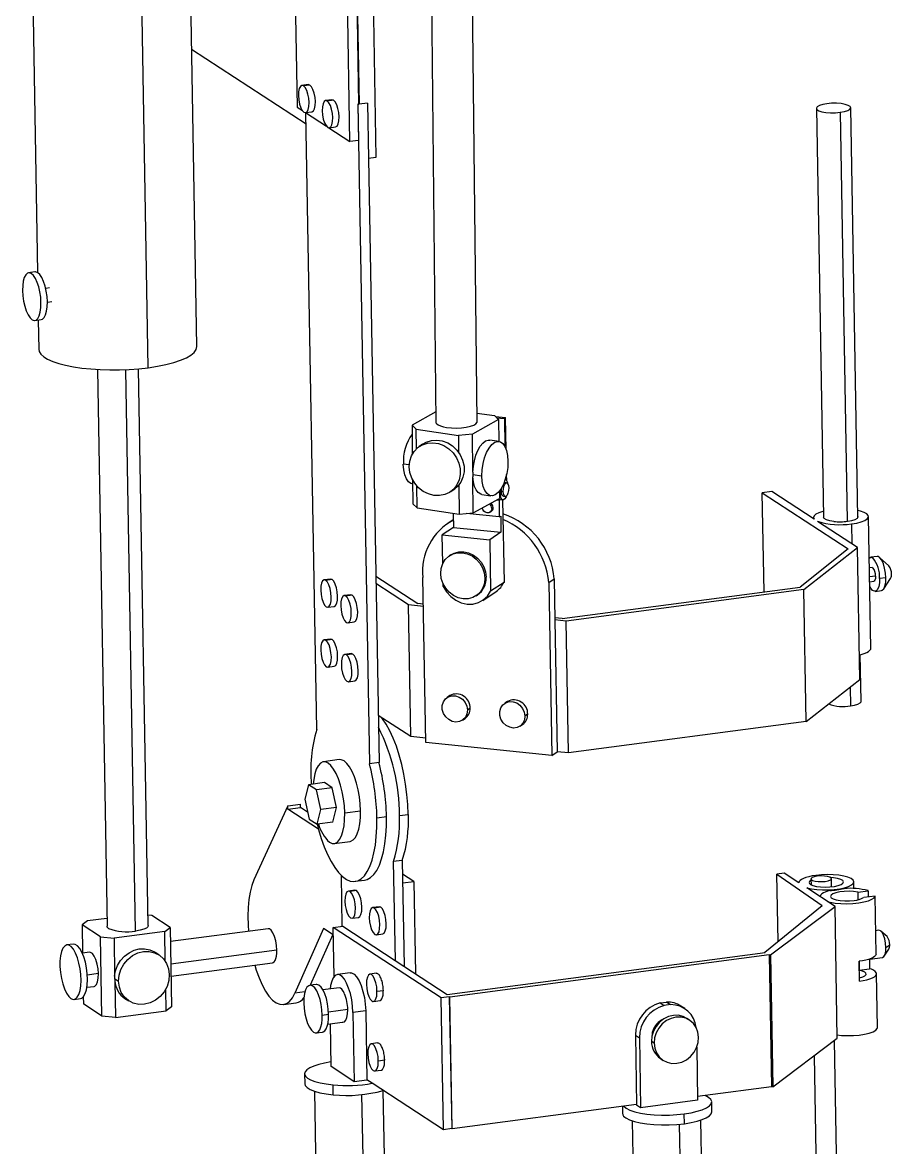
# Model space of a CAD drawing. Header units: inches. Extents: x 0.1 to 8.4, y 0.1 to 10.9.
# Drawn here: x 3.305 to 4.412, y 4.929 to 6.362 of the extents above; entities that cross this region are included whole.
import ezdxf

# ---------------------------------------------------------------- set-up
doc = ezdxf.new("R2010")
doc.units = ezdxf.units.IN
doc.header["$MEASUREMENT"] = 0

msp = doc.modelspace()

# ---------------------------------------------------------------- linework, layer by layer
at = {"color": 7, "linetype": 'Continuous', "lineweight": 25}
for p, q in [((3.3059, 7.1089), (3.3244, 6.0439)), ((3.5273, 5.9496), (3.5072, 7.1069)), ((3.6405, 7.0947), (3.6551, 6.2546)), ((3.7224, 6.2107), (3.7078, 7.0508)), ((3.7337, 6.2586), (3.7253, 6.7439)), ((3.7256, 6.7436), (3.7341, 6.2584)), ((3.7458, 6.7463), (3.7555, 6.1905)), ((3.8244, 6.5577), (3.8318, 5.8532)), ((3.8842, 5.8538), (3.8769, 6.5583)), ((3.6665, 6.2328), (3.5207, 6.3279)), ((3.6693, 6.2834), (3.6612, 6.2823)), ((3.6713, 6.2828), (3.6632, 6.2817)), ((3.6713, 6.2828), (3.6693, 6.2834)), ((3.6994, 6.264), (3.6914, 6.2629)), ((3.7014, 6.2635), (3.6934, 6.2624)), ((3.7014, 6.2635), (3.6994, 6.264)), ((3.6551, 6.2546), (3.6618, 6.2502)), ((3.7322, 6.2584), (3.7337, 6.2586)), ((3.7322, 6.2584), (3.7331, 6.2121)), ((3.7322, 6.2584), (3.7326, 6.2582)), ((3.7341, 6.2584), (3.7326, 6.2582)), ((3.7326, 6.2582), (3.7473, 5.418)), ((3.7341, 6.2584), (3.7337, 6.2586)), ((3.7447, 6.2598), (3.7341, 6.2584)), ((3.7447, 6.2598), (3.746, 6.1893)), ((4.3164, 6.2531), (4.3254, 5.7322)), ((4.3692, 5.7317), (4.3601, 6.2538)), ((3.6658, 6.2476), (3.6739, 6.2487)), ((3.6658, 6.2476), (3.6924, 6.2303)), ((3.68, 5.4619), (3.6663, 6.2473)), ((3.6955, 6.2282), (3.7224, 6.2107)), ((3.696, 6.2282), (3.704, 6.2293)), ((3.7331, 6.2121), (3.7224, 6.2107)), ((3.7555, 6.1905), (3.746, 6.1893)), ((3.746, 6.1893), (3.7594, 5.4196)), ((3.3212, 6.0447), (3.3131, 6.0436)), ((3.3396, 6.0243), (3.3349, 6.0237)), ((3.337, 6.0063), (3.3427, 6.0071)), ((3.3212, 5.9829), (3.3292, 5.9839)), ((3.3255, 5.9834), (3.3261, 5.9461)), ((3.4007, 5.9204), (3.413, 5.211)), ((3.4655, 5.2119), (3.4531, 5.9212)), ((3.8316, 5.8663), (3.8014, 5.8495)), ((3.8841, 5.8649), (3.9063, 5.8616)), ((3.8067, 5.8443), (3.8014, 5.8495)), ((3.8014, 5.8495), (3.8018, 5.8124)), ((3.9116, 5.8565), (3.8784, 5.838)), ((3.9063, 5.8616), (3.9116, 5.8565)), ((3.9076, 5.8604), (3.9206, 5.8591)), ((3.9091, 5.8589), (3.919, 5.858)), ((3.9116, 5.8565), (3.9119, 5.8288)), ((3.9206, 5.8591), (3.919, 5.858)), ((3.919, 5.858), (3.9196, 5.8225)), ((3.9213, 5.8186), (3.9206, 5.8591)), ((3.8067, 5.8443), (3.8606, 5.8363)), ((3.807, 5.8192), (3.8067, 5.8443)), ((3.8784, 5.838), (3.8606, 5.8363)), ((3.8606, 5.8363), (3.8608, 5.8147)), ((3.8789, 5.7897), (3.8784, 5.838)), ((3.8148, 5.8252), (3.81, 5.8217)), ((3.9122, 5.8288), (3.9006, 5.8305)), ((3.8021, 5.78), (3.8024, 5.7492)), ((3.8788, 5.7867), (3.8904, 5.785)), ((3.8794, 5.7377), (3.8789, 5.7838)), ((3.9186, 5.776), (3.9195, 5.7762)), ((3.9219, 5.7759), (3.9195, 5.7762)), ((3.922, 5.779), (3.9219, 5.7867)), ((3.8018, 5.7745), (3.8022, 5.7744)), ((3.8078, 5.744), (3.8075, 5.7722)), ((3.8509, 5.765), (3.8558, 5.7684)), ((3.8612, 5.7737), (3.8616, 5.736)), ((3.9126, 5.7653), (3.9127, 5.7561)), ((3.9136, 5.7639), (3.9136, 5.7667)), ((3.9152, 5.7652), (3.9176, 5.7649)), ((4.2596, 5.765), (4.2475, 5.7634)), ((4.2475, 5.7634), (4.3568, 5.6921)), ((4.2497, 5.6371), (4.2475, 5.7634)), ((4.3137, 5.7297), (4.2596, 5.765)), ((3.8024, 5.7492), (3.8078, 5.744)), ((3.8794, 5.7377), (3.9127, 5.7561)), ((3.8903, 5.7613), (3.9019, 5.7596)), ((3.9122, 5.7536), (3.9087, 5.7539)), ((3.9106, 5.755), (3.9174, 5.7543)), ((3.9122, 5.7536), (3.9138, 5.7546)), ((3.9122, 5.7536), (3.9125, 5.7326)), ((3.9168, 5.7543), (3.9186, 5.6492)), ((3.9177, 5.7588), (3.9201, 5.7585)), ((3.8078, 5.744), (3.8616, 5.736)), ((3.854, 5.7371), (3.8543, 5.7192)), ((3.8616, 5.736), (3.8794, 5.7377)), ((3.9125, 5.7326), (3.8708, 5.7369)), ((3.9006, 5.7385), (3.9023, 5.7397)), ((3.9047, 5.7445), (3.903, 5.7433)), ((3.9125, 5.7326), (3.9143, 5.7337)), ((3.9143, 5.7337), (3.9146, 5.713)), ((4.3856, 5.5651), (4.3827, 5.7331)), ((3.8543, 5.7192), (3.84, 5.7096)), ((3.8538, 5.7288), (3.8469, 5.7242)), ((3.8543, 5.7192), (3.9146, 5.713)), ((4.3127, 5.7319), (4.3128, 5.7303)), ((4.3689, 5.6937), (4.3179, 5.7269)), ((3.84, 5.7096), (3.9003, 5.7034)), ((3.8406, 5.6732), (3.84, 5.7096)), ((3.9146, 5.713), (3.9003, 5.7034)), ((3.9003, 5.7034), (3.9014, 5.6378)), ((4.3568, 5.6921), (4.2955, 5.6432)), ((4.3005, 5.6399), (4.3689, 5.6937)), ((4.3718, 5.5256), (4.3689, 5.6937)), ((3.8508, 5.6843), (3.8491, 5.6831)), ((4.3936, 5.6822), (4.3855, 5.6811)), ((4.4088, 5.6702), (4.3969, 5.6808)), ((4.3872, 5.6681), (4.3839, 5.6676)), ((4.3872, 5.6681), (4.3882, 5.6678)), ((3.6976, 5.6533), (3.6895, 5.6522)), ((3.6996, 5.6528), (3.6915, 5.6517)), ((3.6996, 5.6528), (3.6976, 5.6533)), ((3.7552, 5.6572), (3.809, 5.6222)), ((3.7969, 5.6206), (3.7554, 5.6476)), ((3.8189, 5.4453), (3.8152, 5.6553)), ((3.8411, 5.644), (3.841, 5.6472)), ((3.9186, 5.6492), (3.9014, 5.6378)), ((3.9756, 5.649), (3.9825, 5.6535)), ((3.9756, 5.649), (3.9794, 5.4287)), ((3.9825, 5.6535), (3.9834, 5.6014)), ((4.3842, 5.65), (4.3895, 5.6507)), ((4.4049, 5.655), (4.3968, 5.6539)), ((4.4022, 5.6409), (4.4109, 5.6543)), ((3.7231, 5.6334), (3.7151, 5.6323)), ((3.7251, 5.6328), (3.7171, 5.6318)), ((3.7251, 5.6328), (3.7231, 5.6334)), ((3.883, 5.6322), (3.8848, 5.6333)), ((3.8914, 5.6262), (3.9086, 5.6377)), ((3.9927, 5.6032), (4.2955, 5.6432)), ((4.3005, 5.6399), (3.9977, 5.5999)), ((4.3034, 5.4719), (4.3005, 5.6399)), ((4.3912, 5.6377), (4.3993, 5.6388)), ((3.6941, 5.6175), (3.7022, 5.6186)), ((3.8159, 5.6186), (3.7969, 5.6206)), ((3.7998, 5.4526), (3.7969, 5.6206)), ((3.8158, 5.6215), (3.809, 5.6222)), ((3.9927, 5.6032), (3.9833, 5.6041)), ((3.7197, 5.5976), (3.7277, 5.5987)), ((3.9977, 5.5999), (3.9834, 5.6014)), ((3.9834, 5.6014), (3.9863, 5.4333)), ((4.0006, 5.4318), (3.9977, 5.5999)), ((3.6977, 5.5769), (3.6896, 5.5759)), ((3.6997, 5.5764), (3.6916, 5.5753)), ((3.6997, 5.5764), (3.6977, 5.5769)), ((3.7239, 5.5584), (3.7158, 5.5573)), ((3.7259, 5.5578), (3.7178, 5.5567)), ((3.7259, 5.5578), (3.7239, 5.5584)), ((4.3733, 5.4977), (4.3722, 5.5571)), ((3.6942, 5.5412), (3.7023, 5.5422)), ((3.7204, 5.5226), (3.7285, 5.5237)), ((4.3034, 5.4719), (4.3718, 5.5256)), ((3.8496, 5.5049), (3.8462, 5.5026)), ((3.9228, 5.4973), (3.9194, 5.4951)), ((3.7998, 5.4526), (3.7583, 5.4796)), ((3.8656, 5.4735), (3.869, 5.4758)), ((3.8754, 5.4887), (3.872, 5.4864)), ((3.9486, 5.4811), (3.9452, 5.4788)), ((3.9388, 5.4659), (3.9423, 5.4682)), ((4.3034, 5.4719), (4.0006, 5.4318)), ((3.8188, 5.4506), (3.7998, 5.4526)), ((3.9794, 5.4287), (3.8189, 5.4453)), ((3.9794, 5.4287), (3.9863, 5.4333)), ((4.0006, 5.4318), (3.9863, 5.4333)), ((3.7088, 5.4233), (3.6887, 5.4206)), ((3.7473, 5.418), (3.7471, 5.4181)), ((3.7594, 5.4196), (3.7473, 5.418)), ((3.6696, 5.3913), (3.6649, 5.3728)), ((3.6898, 5.394), (3.6696, 5.3913)), ((3.6797, 5.3847), (3.6696, 5.3913)), ((3.6999, 5.3874), (3.6898, 5.394)), ((3.6999, 5.3874), (3.6797, 5.3847)), ((3.6851, 5.3596), (3.6797, 5.3847)), ((3.7053, 5.3623), (3.6999, 5.3874)), ((3.6431, 5.3646), (3.6, 5.2704)), ((3.6431, 5.3646), (3.6593, 5.3667)), ((3.6432, 5.3603), (3.6431, 5.3646)), ((3.6432, 5.3603), (3.6594, 5.3624)), ((3.6823, 5.3348), (3.6432, 5.3603)), ((3.6594, 5.3624), (3.6593, 5.3667)), ((3.6684, 5.3565), (3.6594, 5.3624)), ((3.6649, 5.3728), (3.6703, 5.3477)), ((3.7053, 5.3623), (3.6851, 5.3596)), ((3.7006, 5.3438), (3.7053, 5.3623)), ((3.6703, 5.3477), (3.6804, 5.3411)), ((3.6804, 5.3411), (3.6851, 5.3596)), ((3.7157, 5.3554), (3.7359, 5.358)), ((3.7567, 5.3492), (3.7688, 5.3508)), ((3.7853, 5.3521), (3.7966, 5.3536)), ((3.7006, 5.3438), (3.6804, 5.3411)), ((3.7024, 5.3165), (3.7226, 5.3192)), ((3.789, 5.295), (3.7776, 5.2935)), ((3.7776, 5.2935), (3.7798, 5.1676)), ((3.789, 5.295), (3.7913, 5.1601)), ((3.7126, 5.2111), (3.7114, 5.2757)), ((3.8037, 5.2682), (3.7893, 5.2776)), ((4.2753, 5.2787), (4.2661, 5.2775)), ((4.2661, 5.2775), (4.3237, 5.2377)), ((4.2676, 5.1918), (4.2661, 5.2775)), ((4.294, 5.2665), (4.2753, 5.2787)), ((3.7289, 5.2683), (3.7411, 5.2699)), ((3.7895, 5.2663), (3.8037, 5.2682)), ((3.8037, 5.2682), (3.8058, 5.1507)), ((4.3094, 5.2713), (4.3096, 5.264)), ((4.3358, 5.2614), (4.3357, 5.2717)), ((4.3642, 5.2591), (4.364, 5.2677)), ((3.7285, 5.257), (3.7205, 5.2559)), ((3.7305, 5.2565), (3.7225, 5.2554)), ((3.7305, 5.2565), (3.7285, 5.257)), ((4.3401, 5.2364), (4.3042, 5.2598)), ((4.3211, 5.2489), (4.3211, 5.2488)), ((4.3691, 5.2546), (4.3824, 5.2564)), ((4.3691, 5.2546), (4.3693, 5.2449)), ((4.3911, 5.2496), (4.3766, 5.2477)), ((4.3824, 5.2564), (4.3825, 5.2485)), ((4.3924, 5.1753), (4.3911, 5.2496)), ((3.7595, 5.2359), (3.7514, 5.2348)), ((3.7615, 5.2353), (3.7534, 5.2343)), ((3.7615, 5.2353), (3.7595, 5.2359)), ((4.2508, 5.1781), (4.3237, 5.2377)), ((4.2581, 5.1746), (4.3401, 5.2364)), ((4.343, 5.0684), (4.3401, 5.2364)), ((3.3883, 5.2178), (3.3812, 5.2129)), ((3.4128, 5.221), (3.3883, 5.2178)), ((3.47, 5.2246), (3.4653, 5.2251)), ((3.4936, 5.2093), (3.47, 5.2246)), ((3.725, 5.2212), (3.7331, 5.2223)), ((3.4047, 5.1975), (3.3812, 5.2129)), ((3.3812, 5.2129), (3.3818, 5.1767)), ((3.4865, 5.2044), (3.4219, 5.1958)), ((3.4865, 5.2044), (3.4936, 5.2093)), ((3.4872, 5.1666), (3.4865, 5.2044)), ((3.4936, 5.2093), (3.4953, 5.1084)), ((3.618, 5.2079), (3.4939, 5.1915)), ((3.6888, 5.2082), (3.6522, 5.1257)), ((3.7011, 5.2002), (3.6888, 5.2082)), ((3.701, 5.2096), (3.7131, 5.2112)), ((3.8384, 5.1199), (3.701, 5.2096)), ((3.7021, 5.1469), (3.701, 5.2096)), ((3.7131, 5.2112), (3.7798, 5.1676)), ((4.3959, 5.206), (4.3918, 5.2054)), ((4.4065, 5.1978), (4.3986, 5.2049)), ((3.37, 5.1884), (3.3619, 5.1873)), ((3.4047, 5.1975), (3.4219, 5.1958)), ((3.4065, 5.0967), (3.4047, 5.1975)), ((3.4219, 5.1958), (3.4227, 5.1473)), ((3.7006, 5.2005), (3.6719, 5.136)), ((3.756, 5.2001), (3.7641, 5.2012)), ((3.3907, 5.1779), (3.3816, 5.1767)), ((3.4791, 5.1745), (3.4741, 5.1778)), ((3.8461, 5.1243), (4.251, 5.1778)), ((4.2563, 5.1746), (3.8496, 5.1208)), ((4.251, 5.1778), (4.2508, 5.1781)), ((4.2508, 5.1778), (4.2508, 5.1781)), ((4.2563, 5.1746), (4.2581, 5.1746)), ((4.2563, 5.1746), (4.2592, 5.0065)), ((4.2581, 5.1746), (4.261, 5.0066)), ((4.4028, 5.173), (4.4086, 5.1819)), ((4.405, 5.1842), (4.4097, 5.1875)), ((3.4946, 5.1475), (3.6237, 5.1645)), ((3.7798, 5.1676), (3.8461, 5.1243)), ((4.3711, 5.1412), (4.3707, 5.1664)), ((4.3707, 5.1664), (4.3709, 5.1551)), ((4.3839, 5.1693), (4.3841, 5.1568)), ((4.3844, 5.1691), (4.4005, 5.1713)), ((3.7226, 5.1517), (3.7064, 5.1496)), ((3.7563, 5.1511), (3.7478, 5.15)), ((4.3709, 5.1551), (4.3841, 5.1568)), ((4.394, 5.0821), (4.3928, 5.1506)), ((3.3873, 5.1333), (3.3965, 5.1345)), ((3.4227, 5.1443), (3.4277, 5.141)), ((3.4228, 5.1413), (3.4237, 5.095)), ((3.4883, 5.1035), (3.4878, 5.1312)), ((3.6794, 5.1369), (3.6714, 5.1359)), ((3.7085, 5.1326), (3.688, 5.1299)), ((3.3711, 5.1179), (3.3792, 5.119)), ((3.3828, 5.1211), (3.3829, 5.1121)), ((3.4358, 5.1192), (3.4409, 5.1159)), ((3.7568, 5.1283), (3.7649, 5.1293)), ((3.8489, 5.1213), (3.8384, 5.1199)), ((3.8414, 4.9518), (3.8384, 5.1199)), ((3.8496, 5.1208), (3.8489, 5.1213)), ((3.8489, 5.1213), (3.8519, 4.9532)), ((3.8525, 4.9528), (3.8496, 5.1208)), ((3.4065, 5.0967), (3.3829, 5.1121)), ((3.4237, 5.095), (3.4883, 5.1035)), ((3.4953, 5.1084), (3.4883, 5.1035)), ((3.6376, 5.1113), (3.6537, 5.1134)), ((3.7424, 5.1035), (3.7262, 5.1014)), ((3.7424, 5.1035), (3.7439, 5.015)), ((3.7524, 5.1153), (3.7609, 5.1164)), ((4.1175, 5.1135), (4.1257, 5.1145)), ((4.1175, 5.1135), (4.1225, 5.1102)), ((4.1307, 5.1113), (4.1225, 5.1102)), ((4.1257, 5.1145), (4.1307, 5.1113)), ((4.1488, 5.1061), (4.1437, 5.1094)), ((3.4237, 5.095), (3.4065, 5.0967)), ((3.6871, 5.0978), (3.6952, 5.0989)), ((3.6942, 5.0865), (3.7154, 5.0893)), ((3.7262, 5.1014), (3.7277, 5.0129)), ((4.1548, 5.0915), (4.1514, 5.0937)), ((3.6794, 5.0752), (3.6875, 5.0762)), ((3.6972, 5.0869), (3.6981, 5.0327)), ((3.758, 5.0625), (3.7495, 5.0614)), ((4.0859, 5.0723), (4.0909, 5.069)), ((4.0859, 5.0723), (4.0874, 4.9832)), ((4.0909, 5.069), (4.0925, 4.9799)), ((4.1098, 5.0622), (4.1064, 5.0643)), ((4.261, 5.0066), (4.343, 5.0684)), ((4.3501, 4.4451), (4.3393, 5.0655)), ((4.164, 5.057), (4.1651, 4.9895)), ((4.3134, 5.046), (4.3238, 4.4442)), ((3.7277, 5.0129), (3.6981, 5.0327)), ((3.7585, 5.0396), (3.7666, 5.0407)), ((4.118, 5.0424), (4.1213, 5.0402)), ((3.6646, 5.0231), (3.6648, 5.0105)), ((3.7541, 5.0267), (3.7626, 5.0278)), ((3.701, 4.9965), (3.7008, 5.0091)), ((3.7439, 5.015), (3.7277, 5.0129)), ((3.7507, 5.011), (3.7439, 5.0154)), ((3.8414, 4.9518), (3.7507, 5.011)), ((4.2592, 5.0065), (4.1748, 4.9954)), ((4.261, 5.0066), (4.2592, 5.0065)), ((3.6773, 5.0009), (3.6917, 4.1752)), ((3.7791, 4.1767), (3.7648, 5.0018)), ((4.1651, 4.9895), (4.0925, 4.9799)), ((4.1748, 4.9954), (4.1651, 4.9941)), ((4.071, 4.9817), (3.8525, 4.9528)), ((4.0694, 4.9815), (4.0696, 4.9728)), ((4.0874, 4.9838), (4.071, 4.9817)), ((4.0925, 4.9799), (4.0874, 4.9832)), ((4.1833, 4.9748), (4.1831, 4.9874)), ((4.0817, 4.9633), (4.0961, 4.1366)), ((4.1483, 4.9595), (4.1481, 4.9721)), ((4.1836, 4.1381), (4.1692, 4.964)), ((3.8519, 4.9532), (3.8414, 4.9518)), ((3.8525, 4.9528), (3.8519, 4.9532))]:
    msp.add_line(p, q, dxfattribs=at)
at = {"color": 8, "linetype": 'Continuous', "lineweight": 25}
for p, q in [((3.4654, 5.9226), (3.4449, 7.0986)), ((4.3466, 6.248), (4.3557, 5.727)), ((3.4494, 5.2049), (3.4369, 5.9201)), ((3.7979, 5.7988), (3.7903, 5.7999)), ((3.9136, 5.7639), (3.9126, 5.764)), ((4.3612, 5.7237), (4.3616, 5.6984)), ((4.3917, 5.6572), (4.3841, 5.6562)), ((4.3594, 5.5158), (4.3598, 5.4918)), ((3.6293, 5.1807), (3.4944, 5.1629)), ((3.402, 5.1507), (3.3879, 5.1488)), ((3.665, 5.1274), (3.6522, 5.1257)), ((3.6951, 5.1021), (3.7196, 5.1054)), ((3.7522, 4.165), (3.7377, 4.9966)), ((4.1567, 4.1263), (4.1422, 4.9588))]:
    msp.add_line(p, q, dxfattribs=at)
at = {"color": 7, "linetype": 'Continuous', "lineweight": 25, "flags": 128}
for points in [[(3.6632, 6.2817), (3.6612, 6.2823), (3.6593, 6.2811), (3.6579, 6.2784), (3.657, 6.2743), (3.6568, 6.2693), (3.6572, 6.2639), (3.6583, 6.2586), (3.6598, 6.2539), (3.6617, 6.2503), (3.6638, 6.2481)], [(3.6638, 6.2481), (3.6659, 6.2476), (3.6677, 6.2488), (3.6692, 6.2515), (3.67, 6.2556), (3.6703, 6.2606), (3.6698, 6.266), (3.6688, 6.2713), (3.6673, 6.276), (3.6653, 6.2796), (3.6632, 6.2817)], [(3.6739, 6.2487), (3.674, 6.2487), (3.6758, 6.2498), (3.6772, 6.2526), (3.6781, 6.2566), (3.6783, 6.2616), (3.6779, 6.267), (3.6769, 6.2723), (3.6753, 6.277), (3.6734, 6.2806), (3.6713, 6.2828)], [(3.704, 6.2293), (3.7041, 6.2293), (3.7059, 6.2305), (3.7074, 6.2332), (3.7082, 6.2373), (3.7085, 6.2423), (3.7081, 6.2477), (3.707, 6.253), (3.7055, 6.2577), (3.7035, 6.2613), (3.7014, 6.2635)], [(3.6934, 6.2624), (3.6913, 6.2629), (3.6895, 6.2618), (3.6881, 6.259), (3.6872, 6.255), (3.6869, 6.25), (3.6874, 6.2446), (3.6884, 6.2393), (3.6899, 6.2346), (3.6919, 6.231), (3.694, 6.2288)], [(3.694, 6.2288), (3.696, 6.2283), (3.6979, 6.2294), (3.6993, 6.2322), (3.7002, 6.2362), (3.7004, 6.2412), (3.7, 6.2466), (3.6989, 6.2519), (3.6974, 6.2566), (3.6955, 6.2602), (3.6934, 6.2624)], [(4.3298, 6.2589), (4.3245, 6.258), (4.3202, 6.2566), (4.3175, 6.255), (4.3164, 6.2533), (4.3171, 6.2516), (4.3194, 6.25), (4.3234, 6.2487), (4.3285, 6.2478), (4.3344, 6.2474), (4.3406, 6.2474), (4.3466, 6.248)], [(4.3466, 6.248), (4.352, 6.2489), (4.3562, 6.2503), (4.359, 6.2519), (4.3601, 6.2536), (4.3594, 6.2553), (4.357, 6.2569), (4.3531, 6.2581), (4.348, 6.2591), (4.3421, 6.2595), (4.3358, 6.2595), (4.3298, 6.2589)], [(3.3177, 5.9838), (3.3203, 5.9829), (3.3227, 5.9834), (3.3249, 5.9855), (3.3267, 5.9889), (3.328, 5.9936), (3.3287, 5.9992), (3.3289, 6.0055), (3.3285, 6.0123), (3.3275, 6.0191), (3.326, 6.0256), (3.3241, 6.0314), (3.3218, 6.0364), (3.3193, 6.0402), (3.3166, 6.0426), (3.314, 6.0436), (3.3116, 6.0431), (3.3094, 6.041), (3.3076, 6.0376), (3.3063, 6.0329), (3.3056, 6.0273), (3.3054, 6.0209), (3.3058, 6.0142), (3.3068, 6.0074), (3.3083, 6.0009), (3.3102, 5.995), (3.3125, 5.9901), (3.315, 5.9863), (3.3177, 5.9838)], [(3.3292, 5.9839), (3.3308, 5.9845), (3.333, 5.9865), (3.3347, 5.99), (3.3361, 5.9946), (3.3368, 6.0003), (3.337, 6.0066), (3.3366, 6.0134), (3.3356, 6.0201), (3.3341, 6.0266), (3.3322, 6.0325), (3.3299, 6.0375), (3.3273, 6.0413), (3.3247, 6.0437), (3.3221, 6.0447), (3.3212, 6.0447)], [(3.4654, 5.9226), (3.4772, 5.9244), (3.4881, 5.9266), (3.498, 5.9292), (3.5067, 5.9321), (3.514, 5.9353), (3.5198, 5.9387), (3.524, 5.9422), (3.5265, 5.9459), (3.5273, 5.9495), (3.5273, 5.9496)], [(3.3261, 5.9461), (3.3267, 5.9433), (3.3288, 5.9399), (3.3324, 5.9366), (3.3374, 5.9335), (3.3438, 5.9307), (3.3515, 5.9281), (3.3603, 5.9257), (3.3702, 5.9238), (3.3809, 5.9222), (3.3923, 5.921), (3.4043, 5.9202), (3.4166, 5.9198), (3.429, 5.9199), (3.4414, 5.9204), (3.4536, 5.9213), (3.4654, 5.9226)], [(3.8318, 5.8532), (3.8319, 5.8525), (3.8329, 5.8511), (3.8348, 5.8497), (3.8376, 5.8484), (3.8413, 5.8474), (3.8455, 5.8466)], [(3.8455, 5.8466), (3.8516, 5.846), (3.858, 5.8458), (3.8645, 5.8461), (3.8705, 5.8469), (3.8758, 5.848), (3.88, 5.8495), (3.8828, 5.8513), (3.8842, 5.8531), (3.8842, 5.8538)], [(3.7979, 5.7964), (3.7985, 5.8035), (3.8007, 5.8102), (3.8042, 5.8161), (3.8089, 5.8209), (3.8147, 5.8245), (3.8212, 5.8265), (3.8281, 5.8271), (3.8351, 5.826), (3.842, 5.8234), (3.8482, 5.8194), (3.8537, 5.8142), (3.858, 5.808), (3.8611, 5.8012), (3.8627, 5.7939), (3.8629, 5.7867), (3.8615, 5.7797), (3.8586, 5.7734), (3.8545, 5.768), (3.8492, 5.7638), (3.843, 5.761), (3.8363, 5.7597), (3.8293, 5.7599), (3.8223, 5.7618), (3.8157, 5.7651), (3.8098, 5.7697), (3.8049, 5.7754), (3.8012, 5.782), (3.7988, 5.7891), (3.7979, 5.7964)], [(3.8148, 5.8252), (3.8195, 5.8279), (3.826, 5.83), (3.8329, 5.8305), (3.84, 5.8295), (3.8468, 5.8269), (3.853, 5.8229), (3.8585, 5.8177), (3.8629, 5.8115), (3.8659, 5.8047), (3.8676, 5.7974), (3.8677, 5.7901), (3.8663, 5.7832), (3.8635, 5.7769), (3.8593, 5.7715), (3.8558, 5.7684)], [(3.8789, 5.7897), (3.8795, 5.797), (3.8808, 5.8042), (3.8827, 5.8111), (3.8853, 5.8172), (3.8882, 5.8225), (3.8915, 5.8266), (3.895, 5.8293), (3.8985, 5.8305), (3.9006, 5.8305)], [(3.8904, 5.785), (3.8907, 5.7926), (3.8919, 5.8004), (3.8938, 5.8078), (3.8964, 5.8146), (3.8995, 5.8203), (3.903, 5.8247), (3.9067, 5.8276), (3.9104, 5.8288), (3.9139, 5.8283), (3.9171, 5.8261), (3.9198, 5.8222), (3.9218, 5.817), (3.9231, 5.8106), (3.9236, 5.8034)], [(3.8018, 5.7745), (3.8, 5.775), (3.7969, 5.7772), (3.7942, 5.7811), (3.7921, 5.7863), (3.7908, 5.7927), (3.7903, 5.7999)], [(3.9236, 5.8034), (3.9233, 5.7957), (3.9221, 5.788), (3.9202, 5.7805), (3.9177, 5.7738), (3.9145, 5.768), (3.9111, 5.7636), (3.9074, 5.7607), (3.9037, 5.7595), (3.9001, 5.76), (3.8969, 5.7623), (3.8942, 5.7661), (3.8922, 5.7714), (3.8909, 5.7778), (3.8904, 5.785)], [(3.8903, 5.7613), (3.8889, 5.7617), (3.8858, 5.7636), (3.8832, 5.7669), (3.8811, 5.7715), (3.8797, 5.7772), (3.8789, 5.7838)], [(3.9222, 5.7599), (3.9215, 5.7581), (3.9198, 5.7555), (3.918, 5.7543), (3.9163, 5.7547), (3.9149, 5.7566), (3.9139, 5.7598), (3.9136, 5.7639)], [(3.9152, 5.7652), (3.9154, 5.7686), (3.9156, 5.7697)], [(3.9177, 5.7588), (3.9174, 5.7588), (3.9163, 5.7599), (3.9155, 5.7621), (3.9152, 5.7652)], [(3.9176, 5.7649), (3.9178, 5.7683), (3.9185, 5.7715), (3.9196, 5.7741), (3.9209, 5.7756), (3.9222, 5.7759), (3.9234, 5.7748), (3.9242, 5.7726), (3.9245, 5.7695), (3.9243, 5.7661), (3.9236, 5.7629), (3.9225, 5.7603), (3.9212, 5.7588), (3.9199, 5.7586), (3.9187, 5.7597), (3.9179, 5.7619), (3.9176, 5.7649)], [(3.903, 5.7433), (3.9026, 5.741), (3.9013, 5.7391), (3.8993, 5.7379), (3.897, 5.7377), (3.8947, 5.7384), (3.8928, 5.74), (3.8914, 5.7421), (3.8909, 5.7441)], [(4.3253, 5.7396), (4.3246, 5.7394), (4.3195, 5.7378), (4.3157, 5.7359), (4.3134, 5.7339), (4.3127, 5.7317), (4.3137, 5.7297)], [(4.3561, 5.727), (4.3616, 5.728), (4.3659, 5.7294), (4.3686, 5.731), (4.3696, 5.7328), (4.3692, 5.7341)], [(4.3612, 5.7237), (4.3678, 5.7248), (4.3735, 5.7263), (4.378, 5.7281), (4.3811, 5.7301), (4.3826, 5.7322), (4.3824, 5.7343), (4.3807, 5.7363), (4.3774, 5.7381), (4.3727, 5.7397), (4.369, 5.7406)], [(4.3387, 5.7268), (4.3333, 5.7276), (4.3291, 5.7289), (4.3264, 5.7304), (4.3254, 5.7321), (4.3254, 5.7322)], [(3.8379, 5.6605), (3.8385, 5.667), (3.8405, 5.673), (3.8437, 5.6782), (3.8481, 5.6824), (3.8534, 5.6854), (3.8593, 5.6869), (3.8655, 5.687), (3.8718, 5.6857), (3.8778, 5.6829), (3.8832, 5.6788), (3.8877, 5.6737), (3.8912, 5.6678), (3.8934, 5.6613), (3.8942, 5.6547)], [(3.8508, 5.6843), (3.8551, 5.6865), (3.861, 5.6881), (3.8673, 5.6882), (3.8735, 5.6868), (3.8795, 5.684), (3.8849, 5.68), (3.8895, 5.6748), (3.8929, 5.6689), (3.8951, 5.6625), (3.8959, 5.6559)], [(4.3836, 5.6802), (4.3836, 5.6802), (4.3857, 5.6811), (4.388, 5.6804)], [(4.4049, 5.655), (4.4044, 5.6611), (4.4033, 5.6672), (4.4017, 5.6728), (4.3996, 5.6773), (4.3973, 5.6805), (4.3949, 5.6821), (4.3936, 5.6822)], [(3.6915, 5.6517), (3.6895, 5.6522), (3.6876, 5.6511), (3.6862, 5.6483), (3.6853, 5.6443), (3.6851, 5.6393), (3.6855, 5.6339), (3.6866, 5.6286), (3.6881, 5.6239), (3.69, 5.6203), (3.6921, 5.6181)], [(3.6921, 5.6181), (3.6942, 5.6176), (3.696, 5.6187), (3.6974, 5.6215), (3.6983, 5.6255), (3.6986, 5.6305), (3.6981, 5.6359), (3.6971, 5.6412), (3.6956, 5.6459), (3.6936, 5.6495), (3.6915, 5.6517)], [(3.7022, 5.6186), (3.7023, 5.6186), (3.7041, 5.6198), (3.7055, 5.6225), (3.7064, 5.6266), (3.7066, 5.6316), (3.7062, 5.637), (3.7052, 5.6423), (3.7036, 5.647), (3.7017, 5.6506), (3.6996, 5.6528)], [(3.8942, 5.6547), (3.8936, 5.6483), (3.8916, 5.6423), (3.8884, 5.637), (3.884, 5.6328), (3.8787, 5.6299), (3.8728, 5.6283), (3.8666, 5.6282), (3.8603, 5.6296), (3.8543, 5.6324), (3.8489, 5.6365), (3.8444, 5.6416), (3.8409, 5.6475), (3.8387, 5.6539), (3.8379, 5.6605)], [(4.3968, 5.6539), (4.3966, 5.6484), (4.3957, 5.6437), (4.3943, 5.6402), (4.3925, 5.6382), (4.3903, 5.6378), (4.388, 5.639), (4.3857, 5.6418), (4.3843, 5.6445)], [(4.3917, 5.6572), (4.3915, 5.6542), (4.3909, 5.6519), (4.3898, 5.6508), (4.3895, 5.6507)], [(4.3993, 5.6388), (4.4003, 5.6391), (4.4022, 5.641), (4.4037, 5.6445), (4.4046, 5.6493), (4.4049, 5.655)], [(3.7277, 5.5987), (3.7278, 5.5987), (3.7296, 5.5999), (3.731, 5.6026), (3.7319, 5.6067), (3.7322, 5.6117), (3.7317, 5.6171), (3.7307, 5.6224), (3.7292, 5.6271), (3.7272, 5.6307), (3.7251, 5.6328)], [(3.8411, 5.644), (3.8453, 5.6371), (3.8507, 5.6311), (3.8571, 5.6264), (3.8642, 5.6231), (3.8716, 5.6215), (3.879, 5.6216), (3.8859, 5.6234), (3.8922, 5.6268), (3.8975, 5.6317), (3.9014, 5.6378)], [(3.7171, 5.6318), (3.715, 5.6323), (3.7132, 5.6312), (3.7117, 5.6284), (3.7109, 5.6243), (3.7106, 5.6194), (3.7111, 5.614), (3.7121, 5.6087), (3.7136, 5.604), (3.7156, 5.6004), (3.7177, 5.5982)], [(3.7177, 5.5982), (3.7197, 5.5976), (3.7216, 5.5988), (3.723, 5.6015), (3.7238, 5.6056), (3.7241, 5.6106), (3.7237, 5.616), (3.7226, 5.6213), (3.7211, 5.626), (3.7192, 5.6296), (3.7171, 5.6318)], [(3.6916, 5.5753), (3.6896, 5.5759), (3.6877, 5.5747), (3.6863, 5.572), (3.6854, 5.5679), (3.6852, 5.5629), (3.6856, 5.5575), (3.6867, 5.5522), (3.6882, 5.5475), (3.6901, 5.5439), (3.6922, 5.5417)], [(3.6922, 5.5417), (3.6943, 5.5412), (3.6961, 5.5423), (3.6975, 5.5451), (3.6984, 5.5492), (3.6987, 5.5541), (3.6982, 5.5595), (3.6972, 5.5648), (3.6957, 5.5695), (3.6937, 5.5731), (3.6916, 5.5753)], [(3.7023, 5.5422), (3.7024, 5.5423), (3.7042, 5.5434), (3.7056, 5.5462), (3.7065, 5.5502), (3.7067, 5.5552), (3.7063, 5.5606), (3.7053, 5.5659), (3.7037, 5.5706), (3.7018, 5.5742), (3.6997, 5.5764)], [(4.3713, 5.5569), (4.3733, 5.5574), (4.3771, 5.5585), (4.3804, 5.5598), (4.3828, 5.5612), (4.3846, 5.5626), (4.3855, 5.5641), (4.3856, 5.5651)], [(3.7178, 5.5567), (3.7158, 5.5573), (3.7139, 5.5561), (3.7125, 5.5534), (3.7117, 5.5493), (3.7114, 5.5443), (3.7118, 5.5389), (3.7129, 5.5336), (3.7144, 5.5289), (3.7163, 5.5253), (3.7184, 5.5231)], [(3.7184, 5.5231), (3.7205, 5.5226), (3.7223, 5.5238), (3.7238, 5.5265), (3.7246, 5.5306), (3.7249, 5.5355), (3.7244, 5.541), (3.7234, 5.5463), (3.7219, 5.551), (3.7199, 5.5546), (3.7178, 5.5567)], [(3.7285, 5.5237), (3.7286, 5.5237), (3.7304, 5.5248), (3.7318, 5.5276), (3.7327, 5.5316), (3.7329, 5.5366), (3.7325, 5.542), (3.7315, 5.5473), (3.7299, 5.552), (3.728, 5.5556), (3.7259, 5.5578)], [(3.872, 5.4864), (3.8713, 5.4815), (3.8693, 5.4772), (3.8661, 5.4739), (3.862, 5.4718), (3.8574, 5.4712), (3.8526, 5.472), (3.8481, 5.4743), (3.8443, 5.4778), (3.8415, 5.4823), (3.84, 5.4872), (3.8399, 5.4922), (3.8413, 5.4968), (3.8439, 5.5007), (3.8476, 5.5034), (3.852, 5.5048), (3.8568, 5.5047), (3.8615, 5.5031), (3.8657, 5.5002), (3.869, 5.4961), (3.8712, 5.4914), (3.872, 5.4864)], [(3.9452, 5.4788), (3.9446, 5.474), (3.9426, 5.4697), (3.9394, 5.4663), (3.9353, 5.4642), (3.9306, 5.4636), (3.9258, 5.4645), (3.9213, 5.4668), (3.9175, 5.4703), (3.9147, 5.4747), (3.9133, 5.4796), (3.9132, 5.4846), (3.9145, 5.4893), (3.9171, 5.4931), (3.9208, 5.4959), (3.9252, 5.4972), (3.93, 5.4971), (3.9347, 5.4955), (3.9389, 5.4926), (3.9422, 5.4886), (3.9444, 5.4839), (3.9452, 5.4788)], [(4.3598, 5.4918), (4.365, 5.4927), (4.3691, 5.494), (4.3719, 5.4955), (4.3732, 5.4971), (4.3733, 5.4977)], [(3.7966, 5.3536), (3.7961, 5.3663), (3.795, 5.3791), (3.7933, 5.392), (3.7911, 5.4048), (3.7884, 5.4172), (3.7851, 5.4291), (3.7815, 5.4403), (3.7775, 5.4507), (3.7731, 5.4601), (3.7685, 5.4684), (3.7637, 5.4754), (3.7625, 5.4769)], [(3.7157, 5.3554), (3.7153, 5.3643), (3.7142, 5.3734), (3.7126, 5.3824), (3.7104, 5.3909), (3.7078, 5.3987), (3.7049, 5.4056), (3.7016, 5.4114), (3.6982, 5.4159), (3.6946, 5.419), (3.6912, 5.4205), (3.6878, 5.4204), (3.6847, 5.4188), (3.6819, 5.4156), (3.6795, 5.411), (3.6776, 5.4052), (3.6763, 5.3982), (3.6756, 5.3921)], [(3.7359, 5.358), (3.7354, 5.367), (3.7344, 5.3761), (3.7328, 5.385), (3.7306, 5.3935), (3.728, 5.4014), (3.725, 5.4083), (3.7218, 5.4141), (3.7184, 5.4186), (3.7148, 5.4216), (3.7113, 5.4232), (3.7088, 5.4233)], [(3.6807, 5.3411), (3.6824, 5.3345), (3.6858, 5.3229), (3.6896, 5.3122), (3.6938, 5.3023), (3.6983, 5.2935), (3.703, 5.2858), (3.7078, 5.2795), (3.7128, 5.2744), (3.7178, 5.2708), (3.7227, 5.2687), (3.7275, 5.2681), (3.7322, 5.2691), (3.7366, 5.2715), (3.7407, 5.2754), (3.7444, 5.2807), (3.7477, 5.2874), (3.7505, 5.2953), (3.7529, 5.3044), (3.7547, 5.3144), (3.7559, 5.3254), (3.7566, 5.337), (3.7567, 5.3492)], [(3.6964, 5.3181), (3.6999, 5.3166), (3.7033, 5.3167), (3.7064, 5.3183), (3.7092, 5.3215), (3.7116, 5.3261), (3.7134, 5.3319), (3.7148, 5.3389), (3.7156, 5.3468), (3.7157, 5.3554)], [(3.7226, 5.3192), (3.7234, 5.3193), (3.7266, 5.321), (3.7294, 5.3241), (3.7317, 5.3287), (3.7336, 5.3346), (3.735, 5.3416), (3.7357, 5.3495), (3.7359, 5.358)], [(3.7411, 5.2699), (3.7443, 5.2707), (3.7487, 5.2731), (3.7528, 5.277), (3.7565, 5.2823), (3.7598, 5.289), (3.7626, 5.2969), (3.765, 5.306), (3.7668, 5.316), (3.768, 5.327), (3.7687, 5.3386), (3.7688, 5.3508)], [(4.3156, 5.2759), (4.311, 5.2751), (4.3067, 5.2742), (4.303, 5.2732), (4.2998, 5.272), (4.2973, 5.2707), (4.2955, 5.2693), (4.2944, 5.2679), (4.294, 5.2665)], [(4.3042, 5.2598), (4.3101, 5.2586), (4.3168, 5.2577), (4.3242, 5.2573), (4.3317, 5.2574), (4.3391, 5.2579), (4.3461, 5.2588), (4.3522, 5.2602), (4.3573, 5.2618), (4.3611, 5.2637), (4.3633, 5.2657), (4.364, 5.2678), (4.363, 5.2699), (4.3605, 5.2718), (4.3565, 5.2736), (4.3512, 5.275), (4.3449, 5.276), (4.3378, 5.2767), (4.3303, 5.2768), (4.3228, 5.2766), (4.3156, 5.2759)], [(4.3175, 5.2748), (4.3137, 5.274), (4.3109, 5.273), (4.3095, 5.2718), (4.3097, 5.2705), (4.3115, 5.2693), (4.3146, 5.2685), (4.3186, 5.2679), (4.3231, 5.2679), (4.3276, 5.2682)], [(4.3276, 5.2682), (4.3314, 5.2689), (4.3342, 5.27), (4.3356, 5.2712), (4.3353, 5.2725), (4.3336, 5.2736), (4.3305, 5.2745), (4.3265, 5.275), (4.3219, 5.2751), (4.3175, 5.2748)], [(3.6, 5.2704), (3.5974, 5.2631), (3.5952, 5.2547), (3.5937, 5.2452), (3.5927, 5.2349), (3.5924, 5.2238), (3.5927, 5.2123), (3.5933, 5.2046)], [(4.3095, 5.2695), (4.3088, 5.2691), (4.3076, 5.2679), (4.3072, 5.2667), (4.3076, 5.2655), (4.3088, 5.2644)], [(4.3088, 5.2644), (4.3119, 5.263), (4.3163, 5.2619), (4.3216, 5.2612), (4.3276, 5.261), (4.3336, 5.2612), (4.3393, 5.2619), (4.3442, 5.2629), (4.3479, 5.2643), (4.3502, 5.2659), (4.3509, 5.2676), (4.3499, 5.2692), (4.3473, 5.2707), (4.3433, 5.2719), (4.3383, 5.2727), (4.3347, 5.2731)], [(3.7225, 5.2554), (3.7204, 5.2559), (3.7186, 5.2548), (3.7171, 5.252), (3.7163, 5.248), (3.716, 5.243), (3.7164, 5.2376), (3.7175, 5.2323), (3.719, 5.2276), (3.7209, 5.224), (3.723, 5.2218)], [(3.723, 5.2218), (3.7251, 5.2213), (3.7269, 5.2224), (3.7284, 5.2252), (3.7292, 5.2292), (3.7295, 5.2342), (3.7291, 5.2396), (3.728, 5.2449), (3.7265, 5.2496), (3.7245, 5.2532), (3.7225, 5.2554)], [(3.7331, 5.2223), (3.7332, 5.2223), (3.735, 5.2235), (3.7364, 5.2262), (3.7373, 5.2303), (3.7376, 5.2353), (3.7371, 5.2407), (3.7361, 5.246), (3.7345, 5.2507), (3.7326, 5.2543), (3.7305, 5.2565)], [(4.3335, 5.2566), (4.3304, 5.2557), (4.3276, 5.2547), (4.3253, 5.2536), (4.3235, 5.2525), (4.3222, 5.2513), (4.3214, 5.2501), (4.3211, 5.2489), (4.3211, 5.2489)], [(4.331, 5.2423), (4.3339, 5.2416), (4.3403, 5.2406), (4.3475, 5.2399), (4.3552, 5.2398), (4.3629, 5.2401), (4.3703, 5.2408), (4.3769, 5.242), (4.3826, 5.2436), (4.387, 5.2454), (4.3898, 5.2474), (4.3911, 5.2496)], [(4.3691, 5.2546), (4.3638, 5.2553), (4.3579, 5.2556), (4.3518, 5.2554), (4.3461, 5.2548), (4.3412, 5.2537), (4.3373, 5.2523), (4.335, 5.2507), (4.3343, 5.2491), (4.3352, 5.2474), (4.3378, 5.2459), (4.3417, 5.2447), (4.3468, 5.2438), (4.3526, 5.2434), (4.3587, 5.2435), (4.3645, 5.244)], [(3.7534, 5.2343), (3.7514, 5.2348), (3.7495, 5.2336), (3.7481, 5.2309), (3.7472, 5.2268), (3.747, 5.2219), (3.7474, 5.2165), (3.7485, 5.2111), (3.75, 5.2065), (3.7519, 5.2029), (3.754, 5.2007)], [(3.754, 5.2007), (3.7561, 5.2001), (3.7579, 5.2013), (3.7594, 5.204), (3.7602, 5.2081), (3.7605, 5.2131), (3.76, 5.2185), (3.759, 5.2238), (3.7575, 5.2285), (3.7555, 5.2321), (3.7534, 5.2343)], [(3.7641, 5.2012), (3.7642, 5.2012), (3.766, 5.2024), (3.7674, 5.2051), (3.7683, 5.2092), (3.7685, 5.2142), (3.7681, 5.2196), (3.7671, 5.2249), (3.7655, 5.2296), (3.7636, 5.2332), (3.7615, 5.2353)], [(3.415, 5.2083), (3.4133, 5.21), (3.413, 5.211)], [(3.4655, 5.2119), (3.4651, 5.2105), (3.4631, 5.2088), (3.4597, 5.2072), (3.455, 5.2059), (3.4494, 5.2049)], [(3.6293, 5.1807), (3.6289, 5.1867), (3.6278, 5.1926), (3.6263, 5.1981), (3.6243, 5.2026), (3.6221, 5.2059), (3.6197, 5.2077), (3.618, 5.2079)], [(4.405, 5.1842), (4.4045, 5.1896), (4.4035, 5.1949), (4.402, 5.1996), (4.4, 5.2032), (4.3979, 5.2054), (4.3959, 5.206)], [(3.3792, 5.119), (3.3808, 5.1195), (3.3832, 5.1216), (3.3852, 5.1252), (3.3867, 5.1302), (3.3877, 5.1362), (3.388, 5.1431), (3.3878, 5.1505), (3.3869, 5.158), (3.3854, 5.1653), (3.3834, 5.172), (3.381, 5.178), (3.3783, 5.1827), (3.3755, 5.1861), (3.3725, 5.188), (3.37, 5.1884)], [(3.3671, 5.119), (3.37, 5.1179), (3.3727, 5.1184), (3.3751, 5.1206), (3.3771, 5.1242), (3.3787, 5.1291), (3.3796, 5.1352), (3.38, 5.142), (3.3797, 5.1494), (3.3788, 5.1569), (3.3773, 5.1642), (3.3753, 5.171), (3.3729, 5.1769), (3.3702, 5.1817), (3.3674, 5.1851), (3.3645, 5.187), (3.3617, 5.1873), (3.3591, 5.1859), (3.3568, 5.1831), (3.355, 5.1787), (3.3538, 5.1732), (3.3531, 5.1667), (3.3531, 5.1596), (3.3537, 5.1521), (3.3549, 5.1446), (3.3566, 5.1376), (3.3588, 5.1312), (3.3614, 5.1258), (3.3642, 5.1217), (3.3671, 5.119)], [(3.402, 5.1507), (3.4016, 5.1569), (3.4005, 5.1629), (3.3988, 5.1685), (3.3968, 5.173), (3.3944, 5.1762), (3.392, 5.1778), (3.3907, 5.1779)], [(3.4227, 5.1473), (3.4239, 5.1544), (3.4265, 5.1612), (3.4303, 5.1675), (3.4352, 5.1729), (3.441, 5.1773), (3.4474, 5.1804), (3.4541, 5.1821), (3.4609, 5.1823), (3.4674, 5.181), (3.4734, 5.1783), (3.4741, 5.1778)], [(3.4277, 5.141), (3.4284, 5.1486), (3.4307, 5.156), (3.4344, 5.1629), (3.4394, 5.1689), (3.4455, 5.1737), (3.4523, 5.1771), (3.4594, 5.1788), (3.4666, 5.179), (3.4735, 5.1774), (3.4797, 5.1742), (3.4849, 5.1695), (3.4889, 5.1637), (3.4914, 5.1569), (3.4923, 5.1495)], [(3.6237, 5.1645), (3.6244, 5.1647), (3.6258, 5.1657), (3.6271, 5.1675), (3.6281, 5.17), (3.6288, 5.1731), (3.6292, 5.1767), (3.6293, 5.1807)], [(4.3924, 5.1753), (4.3918, 5.1739), (4.3905, 5.1725), (4.3885, 5.1712), (4.386, 5.17), (4.3828, 5.1689), (4.3792, 5.1679), (4.3751, 5.1671), (4.3707, 5.1664)], [(4.4005, 5.1713), (4.4006, 5.1713), (4.4024, 5.1724), (4.4038, 5.1752), (4.4047, 5.1792), (4.405, 5.1842)], [(3.6011, 5.1616), (3.603, 5.155), (3.6066, 5.1452), (3.6105, 5.1363), (3.6147, 5.1285), (3.6192, 5.1221), (3.6237, 5.1171), (3.6283, 5.1135), (3.6329, 5.1116), (3.6373, 5.1113), (3.6415, 5.1125), (3.6454, 5.1154), (3.649, 5.1198), (3.6522, 5.1257)], [(4.386, 5.17), (4.3857, 5.1697), (4.3839, 5.1691)], [(3.3965, 5.1345), (3.3974, 5.1348), (3.3994, 5.1367), (3.4009, 5.1402), (3.4018, 5.145), (3.402, 5.1507)], [(3.4923, 5.1495), (3.4916, 5.1419), (3.4894, 5.1345), (3.4856, 5.1276), (3.4806, 5.1216), (3.4746, 5.1168), (3.4678, 5.1134), (3.4606, 5.1116), (3.4534, 5.1115), (3.4465, 5.1131), (3.4403, 5.1163), (3.4351, 5.1209), (3.4312, 5.1268), (3.4287, 5.1336), (3.4277, 5.141)], [(3.7262, 5.1014), (3.7257, 5.1094), (3.7246, 5.1174), (3.7229, 5.1252), (3.7207, 5.1323), (3.7181, 5.1385), (3.7153, 5.1436), (3.7123, 5.1472), (3.7092, 5.1492), (3.7063, 5.1496), (3.7035, 5.1484), (3.7011, 5.1455), (3.6991, 5.1411), (3.6977, 5.1354), (3.697, 5.131)], [(3.7226, 5.1517), (3.7245, 5.1516), (3.7277, 5.1499), (3.7309, 5.1466), (3.7339, 5.1416), (3.7366, 5.1354), (3.7389, 5.1281), (3.7407, 5.1201), (3.7419, 5.1118), (3.7424, 5.1035)], [(3.7568, 5.1283), (3.7564, 5.1337), (3.7554, 5.139), (3.7538, 5.1437), (3.7519, 5.1473), (3.7498, 5.1495), (3.7477, 5.15), (3.7459, 5.1488), (3.7445, 5.1461), (3.7436, 5.142), (3.7434, 5.137), (3.7438, 5.1316), (3.7448, 5.1263), (3.7464, 5.1216), (3.7483, 5.118), (3.7504, 5.1159)], [(4.371, 5.1453), (4.3712, 5.1454), (4.3753, 5.1466), (4.3781, 5.148), (4.3796, 5.1496), (4.3795, 5.1512), (4.3779, 5.1527), (4.375, 5.154), (4.3709, 5.1551)], [(4.3711, 5.1412), (4.376, 5.1419), (4.3805, 5.1429), (4.3844, 5.1441), (4.3877, 5.1454), (4.3902, 5.1468), (4.3919, 5.1483), (4.3927, 5.1498), (4.3927, 5.1513)], [(3.6871, 5.0978), (3.6867, 5.1046), (3.6858, 5.1114), (3.6843, 5.1178), (3.6823, 5.1237), (3.68, 5.1287), (3.6775, 5.1325), (3.6749, 5.1349), (3.6722, 5.1359), (3.6698, 5.1353), (3.6676, 5.1333), (3.6658, 5.1299), (3.6645, 5.1252), (3.6638, 5.1196), (3.6636, 5.1132), (3.664, 5.1065), (3.665, 5.0997), (3.6665, 5.0932), (3.6684, 5.0873), (3.6707, 5.0824), (3.6732, 5.0786), (3.6759, 5.0761)], [(3.6952, 5.0989), (3.6948, 5.1056), (3.6938, 5.1124), (3.6923, 5.1189), (3.6904, 5.1248), (3.6881, 5.1297), (3.6856, 5.1335), (3.6829, 5.136), (3.6803, 5.137), (3.6794, 5.1369)], [(3.7504, 5.1159), (3.7517, 5.1153), (3.7529, 5.1155), (3.7541, 5.1162), (3.7551, 5.1177), (3.7559, 5.1197), (3.7564, 5.1222), (3.7568, 5.1251), (3.7568, 5.1283)], [(3.7129, 5.089), (3.7135, 5.0889), (3.7156, 5.0894), (3.7173, 5.0915), (3.7186, 5.095), (3.7194, 5.0997), (3.7196, 5.1051)], [(3.6759, 5.0761), (3.6782, 5.0752), (3.6803, 5.0754), (3.6823, 5.0768), (3.6841, 5.0793), (3.6854, 5.0828), (3.6864, 5.0872), (3.687, 5.0922), (3.6871, 5.0978)], [(3.6875, 5.0762), (3.6884, 5.0765), (3.6904, 5.0779), (3.6921, 5.0804), (3.6935, 5.0839), (3.6945, 5.0882), (3.6951, 5.0933), (3.6952, 5.0989)], [(4.1514, 5.0937), (4.1465, 5.0962), (4.1405, 5.0976), (4.1342, 5.0975), (4.1279, 5.0959), (4.122, 5.093), (4.1167, 5.0887), (4.1123, 5.0835), (4.109, 5.0775), (4.107, 5.071), (4.1064, 5.0643)], [(4.1098, 5.0622), (4.1106, 5.0557), (4.1128, 5.0498), (4.1163, 5.0446), (4.1208, 5.0406), (4.1262, 5.0378), (4.1323, 5.0364), (4.1386, 5.0365), (4.1448, 5.0381), (4.1508, 5.041), (4.1561, 5.0452), (4.1605, 5.0505), (4.1637, 5.0565), (4.1657, 5.063), (4.1663, 5.0696), (4.1655, 5.0761), (4.1633, 5.082), (4.1598, 5.0871), (4.1553, 5.0912), (4.1499, 5.094), (4.1438, 5.0954), (4.1375, 5.0953), (4.1313, 5.0937), (4.1253, 5.0908), (4.12, 5.0866), (4.1156, 5.0813), (4.1124, 5.0753), (4.1104, 5.0688), (4.1098, 5.0622)], [(4.3429, 5.0726), (4.3485, 5.072), (4.356, 5.0717), (4.3635, 5.0719), (4.3709, 5.0725), (4.3777, 5.0735), (4.3837, 5.075), (4.3885, 5.0767), (4.3919, 5.0786), (4.3937, 5.0807), (4.394, 5.0821)], [(3.7585, 5.0396), (3.7581, 5.045), (3.757, 5.0503), (3.7555, 5.055), (3.7536, 5.0586), (3.7515, 5.0608), (3.7494, 5.0613), (3.7476, 5.0602), (3.7462, 5.0574), (3.7453, 5.0534), (3.745, 5.0484), (3.7455, 5.043), (3.7465, 5.0377), (3.748, 5.033), (3.75, 5.0294), (3.7521, 5.0272)], [(3.698, 5.0382), (3.69, 5.0368), (3.6826, 5.0351), (3.6762, 5.033), (3.6711, 5.0307), (3.6674, 5.0282), (3.6652, 5.0255), (3.6646, 5.0229), (3.6656, 5.0202), (3.6682, 5.0177), (3.6723, 5.0154), (3.6778, 5.0133), (3.6845, 5.0115), (3.6922, 5.0101), (3.7008, 5.0091)], [(3.7521, 5.0272), (3.7534, 5.0267), (3.7546, 5.0268), (3.7557, 5.0276), (3.7567, 5.029), (3.7575, 5.031), (3.7581, 5.0335), (3.7584, 5.0364), (3.7585, 5.0396)], [(3.6648, 5.0105), (3.6655, 5.0083), (3.6678, 5.0056), (3.6718, 5.0031), (3.6773, 5.0009), (3.6841, 4.999), (3.6921, 4.9975), (3.701, 4.9965)], [(4.1481, 4.9721), (4.1567, 4.9735), (4.1645, 4.9753), (4.1711, 4.9774), (4.1764, 4.9798), (4.1803, 4.9824), (4.1825, 4.985), (4.183, 4.9878), (4.1819, 4.9905), (4.1791, 4.993), (4.1748, 4.9954)], [(4.071, 4.9817), (4.0742, 4.9792), (4.0789, 4.9768), (4.085, 4.9748), (4.0923, 4.9731), (4.1006, 4.9718), (4.1097, 4.971), (4.1193, 4.9706), (4.1291, 4.9706), (4.1387, 4.9711), (4.1481, 4.9721)], [(4.1483, 4.9595), (4.1568, 4.9609), (4.1644, 4.9626), (4.1709, 4.9647), (4.1762, 4.967), (4.1801, 4.9694), (4.1825, 4.9721), (4.1833, 4.9747), (4.1833, 4.9748)], [(4.0739, 4.9669), (4.0785, 4.9645), (4.0846, 4.9624), (4.0919, 4.9606), (4.1003, 4.9593), (4.1094, 4.9584), (4.1191, 4.958), (4.129, 4.958), (4.1388, 4.9585), (4.1483, 4.9595)]]:
    msp.add_lwpolyline(points, dxfattribs=at)
at = {"color": 7, "linetype": 'Continuous', "lineweight": 25}
for centre, radius, start, end in [((3.8519, 5.8026), 0.0616, 144.8159, 182.5367), ((3.9482, 5.7874), 0.0694, 178.0943, 180.5823), ((3.9434, 5.7874), 0.0645, 180.5885, 183.2), ((3.9165, 5.7743), 0.00708, 0.6086, 58.6385), ((3.8957, 5.7431), 0.0073, 1.685, 54.2052), ((3.8974, 5.7443), 0.00731, 1.6938, 52.7328), ((3.8992, 5.7442), 0.00554, 304.5737, 2.8169), ((3.8866, 5.6453), 0.0963, 4.894, 71.4974), ((3.8887, 5.6631), 0.0739, 117.8844, 186.0144), ((3.879, 5.6404), 0.0969, 5.0733, 66.7935), ((4.3463, 5.817), 0.0944, 252.5228, 279.0566), ((4.3465, 5.8014), 0.075, 263.9624, 277.3541), ((4.3598, 5.6564), 0.0371, 356.2234, 40.4352), ((4.3769, 5.6582), 0.0148, 356.2228, 40.4361), ((4.3962, 5.6607), 0.0158, 357.0311, 37.1322), ((3.8701, 5.6546), 0.0259, 304.5927, 2.7973), ((3.8923, 5.662), 0.0292, 303.7984, 334.1176), ((4.4024, 5.6588), 0.0096, 331.9046, 6.5674), ((3.8578, 5.4894), 0.0176, 357.8123, 117.8615), ((3.9311, 5.4818), 0.0176, 357.8123, 117.8616), ((4.3503, 5.5438), 0.0528, 249.6779, 280.4245), ((3.8606, 5.488), 0.0148, 304.571, 2.8201), ((3.9339, 5.4804), 0.0148, 304.5672, 2.8223), ((3.8669, 5.4081), 0.1945, 163.9334, 184.8009), ((3.5392, 5.3529), 0.2462, 359.8029, 26.9531), ((3.4652, 5.3437), 0.2916, 1.0927, 14.7984), ((3.4773, 5.3453), 0.2916, 1.0927, 14.7984), ((3.6166, 5.3444), 0.1689, 342.4589, 2.5974), ((3.628, 5.3459), 0.1689, 342.4589, 2.5974), ((3.7278, 5.3533), 0.0471, 194.7738, 228.3095), ((4.3293, 5.3531), 0.0966, 272.4746, 283.342), ((4.3585, 5.1623), 0.0971, 75.7559, 94.065), ((4.3625, 5.2724), 0.0284, 274.0996, 299.6676), ((3.4381, 5.2666), 0.0627, 248.412, 280.3212), ((4.3939, 5.1883), 0.0158, 357.0305, 37.1336), ((4.4001, 5.1864), 0.00961, 331.9134, 6.5596), ((3.458, 5.1449), 0.0354, 176.1165, 180.9923), ((4.3825, 5.1448), 0.0122, 32.5675, 82.0664), ((3.457, 5.1449), 0.0343, 180.9809, 185.9527), ((3.4524, 5.1438), 0.0297, 184.9103, 236.0772), ((3.6506, 5.1291), 0.016, 281.0668, 325.4105), ((3.6649, 5.1045), 0.0547, 0.5659, 22.1814), ((4.1288, 5.0721), 0.0429, 105.2898, 179.657), ((4.1338, 5.0688), 0.0429, 105.2898, 179.657), ((4.1263, 5.0825), 0.0321, 57.1151, 91.1639), ((4.1311, 5.0789), 0.0323, 5.3633, 90.7569), ((4.1309, 5.0705), 0.024, 131.6646, 180.0195), ((4.1305, 5.0715), 0.023, 113.0196, 132.5577), ((4.1325, 5.0641), 0.0261, 179.3885, 236.1141), ((3.7183, 5.1995), 0.1913, 264.7441, 279.7522), ((3.719, 5.1621), 0.1666, 263.7881, 285.9419), ((4.0769, 4.9736), 0.00742, 186.521, 246.1525)]:
    msp.add_arc(centre, radius, start, end, dxfattribs=at)
msp.add_ellipse((3.7113, 5.1109), major_axis=(-0.0028, 0.0217), ratio=0.356844, start_param=5.386214, end_param=6.284237, dxfattribs=at)
for points, knots in [([(3.7649, 5.1293), (3.7648, 5.1316), (3.7645, 5.1361), (3.7628, 5.1428), (3.7605, 5.1479), (3.758, 5.1509), (3.7566, 5.1509), (3.7559, 5.1508)], [0, 0, 0, 0, 0.209437, 0.418863, 0.628298, 0.83773, 1, 1, 1, 1]), ([(3.7604, 5.1166), (3.7606, 5.1166), (3.7617, 5.1163), (3.7632, 5.1185), (3.7647, 5.1229), (3.7648, 5.1272), (3.7649, 5.1293)], [0, 0, 0, 0, 0.069825, 0.379883, 0.689944, 1, 1, 1, 1]), ([(3.7666, 5.0407), (3.7664, 5.0429), (3.7662, 5.0475), (3.7645, 5.0541), (3.7622, 5.0592), (3.7597, 5.0623), (3.7582, 5.0622), (3.7576, 5.0622)], [0, 0, 0, 0, 0.20943, 0.418863, 0.628295, 0.837729, 1, 1, 1, 1]), ([(3.7621, 5.028), (3.7623, 5.0279), (3.7634, 5.0277), (3.7649, 5.0298), (3.7664, 5.0342), (3.7665, 5.0385), (3.7666, 5.0407)], [0, 0, 0, 0, 0.069822, 0.379885, 0.689935, 1, 1, 1, 1])]:
    msp.add_open_spline(points, degree=3, knots=knots, dxfattribs=at)

doc.saveas('drawing.dxf')
